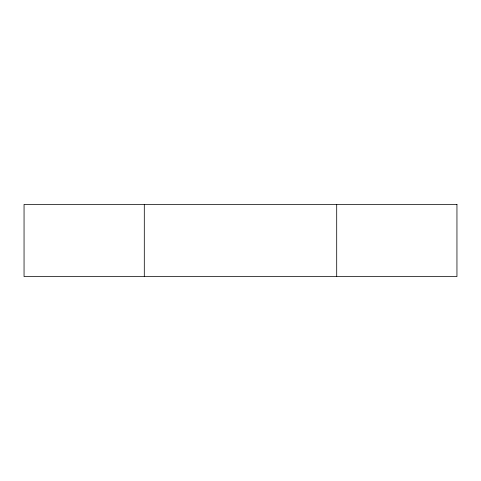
<?xml version="1.0" encoding="UTF-8"?>
<svg xmlns="http://www.w3.org/2000/svg" width="481" height="481" viewBox="0 0 481 481"><rect width="100%" height="100%" fill="white"/><g stroke="black" fill="none" stroke-linecap="round" stroke-linejoin="round"><path stroke-width="0.72" d="M336.7 204.425L336.7 276.575M144.3 204.425L144.3 276.575M456.95 204.425L24.05 204.425L24.05 276.575L456.95 276.575L456.95 204.425"/></g></svg>
